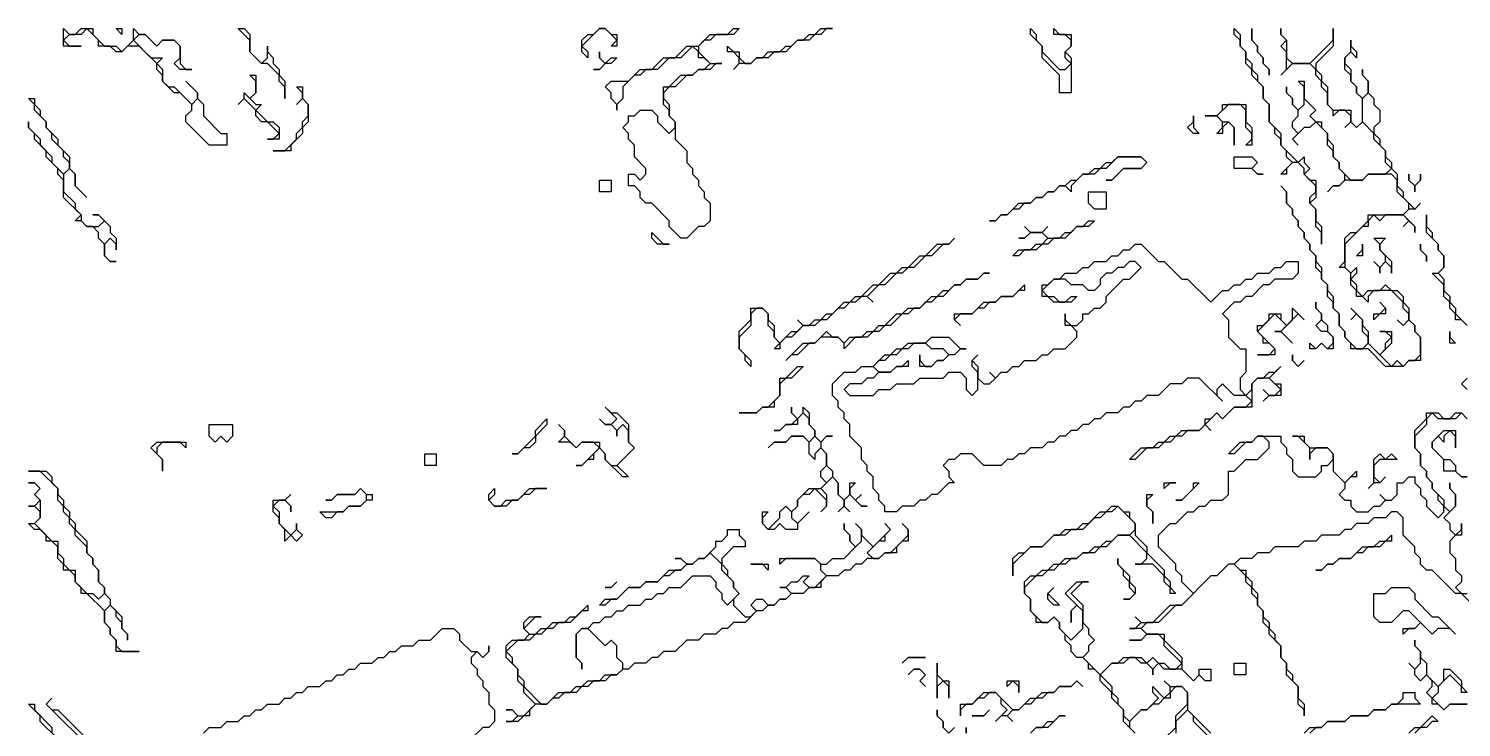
# Model space of a CAD drawing. Header units: metres. Extents: x 0 to 96.9, y 0 to 54.3.
# Drawn here: x 0 to 24.6, y 42.3 to 54.3 of the extents above; entities that cross this region are included whole.
import ezdxf

# ---------------------------------------------------------------- set-up
doc = ezdxf.new("R2010")
doc.units = ezdxf.units.M

msp = doc.modelspace()

# ---------------------------------------------------------------- linework, layer by layer
for points in [[(3.1, 52.3), (2.7, 52.7), (2.7, 52.8), (2.8, 52.9), (2.8, 53), (2.6, 53.2), (2.5, 53.2), (2.3, 53.4), (2.3, 53.5), (2.2, 53.6), (2.2, 53.7), (1.9, 54), (1.7, 54), (1.6, 53.9), (1.5, 53.9), (1.4, 54), (1.2, 54), (1.2, 54.1), (1, 54.3), (0.9, 54.2), (0.7, 54.2), (0.6, 54.1), (0.7, 54), (0.9, 54), (0.6, 54), (0.6, 54.3), (0.7, 54.2), (0.8, 54.2), (0.9, 54.3), (1.1, 54.3), (1.1, 54.2), (1.3, 54), (1.5, 54), (1.6, 53.9), (1.8, 54.1), (1.8, 54.3), (1.9, 54.2), (2, 54.2), (2.2, 54), (2.3, 54.1), (2.5, 54.1), (2.6, 54), (2.6, 53.7), (2.7, 53.6), (2.8, 53.6), (2.6, 53.6), (2.5, 53.7), (2.6, 53.8), (2.6, 54), (2.5, 54.1), (2.3, 54.1), (2.2, 54), (2, 54.2), (1.9, 54.2), (1.8, 54.1), (2.1, 53.8), (2.3, 53.8), (2.2, 53.7), (2.3, 53.6), (2.3, 53.4), (2.4, 53.3), (2.5, 53.3), (2.8, 53), (2.9, 53.1), (2.9, 53.2), (2.7, 53.4), (2.9, 53.2), (2.9, 53.1), (3, 53), (3, 52.8), (3.3, 52.5), (3.4, 52.5), (3.4, 52.3)], [(1.6, 54.2), (1.5, 54.3), (1.6, 54.3)], [(4.4, 53.1), (4.4, 53.3), (4.3, 53.4), (4.3, 53.5), (4.1, 53.7), (4, 53.7), (3.8, 53.9), (3.8, 54.1), (3.6, 54.3), (3.7, 54.3), (3.8, 54.2), (3.8, 53.9), (4, 53.7), (4.1, 53.8), (4.1, 54), (4.1, 53.9), (4.2, 53.8), (4.2, 53.7), (4.3, 53.6), (4.3, 53.5), (4.4, 53.4)], [(9.6, 53.8), (9.5, 53.9), (9.5, 54.1), (9.6, 54.2), (9.7, 54.2), (9.8, 54.3), (9.9, 54.3), (10, 54.2), (10.1, 54.2), (10.1, 54), (10, 54), (10.1, 54.1), (9.9, 54.3), (9.8, 54.3), (9.5, 54), (9.6, 53.9)], [(11.2, 50.7), (11, 50.9), (11, 51), (10.7, 51.3), (10.6, 51.3), (10.5, 51.4), (10.5, 51.5), (10.4, 51.6), (10.3, 51.6), (10.3, 51.8), (10.4, 51.8), (10.5, 51.7), (10.6, 51.8), (10.6, 51.9), (10.4, 52.1), (10.4, 52.3), (10.3, 52.4), (10.3, 52.5), (10.2, 52.6), (10.3, 52.7), (10.3, 52.8), (10.4, 52.8), (10.5, 52.9), (10.7, 52.9), (10.8, 52.8), (10.8, 52.7), (11, 52.5), (11.1, 52.6), (11.1, 52.7), (11, 52.8), (11, 52.9), (10.9, 53), (10.9, 53.3), (11, 53.3), (11.2, 53.5), (11.4, 53.5), (11.5, 53.6), (11.6, 53.6), (11.7, 53.7), (11.6, 53.8), (11.5, 53.8), (11.5, 53.9), (11.4, 54), (11.2, 53.8), (11, 53.8), (10.8, 53.6), (10.6, 53.6), (10.5, 53.5), (10.4, 53.5), (10.2, 53.3), (10.2, 53.1), (10.1, 53), (10.1, 52.9), (10.1, 53), (10, 53.1), (10, 53.2), (9.9, 53.3), (10, 53.4), (10.3, 53.4), (10.5, 53.6), (10.7, 53.6), (10.9, 53.8), (11.1, 53.8), (11.3, 54), (11.5, 54), (11.7, 54.2), (12, 54.2), (12.1, 54.3), (12.2, 54.3), (12.1, 54.2), (11.8, 54.2), (11.7, 54.1), (11.6, 54.1), (11.5, 54), (11.5, 53.9), (11.7, 53.7), (11.9, 53.7), (11.8, 53.7), (11.7, 53.6), (11.5, 53.6), (11.4, 53.5), (11.3, 53.5), (11.1, 53.3), (11, 53.3), (10.9, 53.2), (10.9, 53.1), (11, 53), (11, 52.8), (11.1, 52.7), (11.1, 52.4), (11.3, 52.2), (11.3, 52), (11.4, 51.9), (11.4, 51.8), (11.5, 51.7), (11.5, 51.6), (11.6, 51.5), (11.6, 51.4), (11.7, 51.3), (11.7, 51), (11.6, 50.9), (11.5, 50.9), (11.3, 50.7)], [(12.1, 53.6), (12.2, 53.7), (12.2, 53.8), (12.1, 53.9), (12, 53.9), (12, 54), (12.1, 53.9), (12.2, 53.9), (12.2, 53.8), (12.3, 53.7), (12.4, 53.7), (12.5, 53.8), (12.6, 53.8), (12.7, 53.9), (12.9, 53.9), (13, 54), (13.1, 54), (13.2, 54.1), (13.3, 54.1), (13.4, 54.2), (13.5, 54.2), (13.6, 54.3), (13.8, 54.3), (13.7, 54.3), (13.6, 54.2), (13.5, 54.2), (13.4, 54.1), (13.2, 54.1), (13, 53.9), (12.8, 53.9), (12.7, 53.8), (12.5, 53.8), (12.4, 53.7), (12.2, 53.7)], [(17.7, 53.2), (17.7, 53.5), (17.4, 53.8), (17.4, 54), (17.2, 54.2), (17.2, 54.3), (17.3, 54.2), (17.3, 54.1), (17.4, 54), (17.4, 53.9), (17.7, 53.6), (17.8, 53.6), (17.9, 53.7), (17.8, 53.8), (17.8, 53.9), (17.9, 54), (17.9, 54.1), (17.8, 54.2), (17.6, 54.2), (17.6, 54.3), (17.7, 54.2), (17.9, 54.2), (17.9, 54), (17.8, 53.9), (17.9, 53.8), (17.9, 53.2)], [(22.2, 50.6), (22.2, 50.8), (22.1, 50.9), (22.1, 51.2), (22, 51.3), (22, 51.4), (22.1, 51.5), (22.1, 51.6), (21.9, 51.8), (21.9, 51.9), (21.8, 52), (21.7, 52), (21.6, 51.9), (21.6, 51.8), (21.5, 51.8), (21.7, 52), (21.6, 52.1), (21.6, 52.2), (21.5, 52.3), (21.5, 52.4), (21.4, 52.5), (21.4, 52.6), (21.3, 52.7), (21.3, 53), (21.2, 53.1), (21.2, 53.3), (21, 53.5), (21, 53.6), (20.9, 53.7), (20.9, 53.9), (20.8, 54), (20.8, 54.1), (20.7, 54.2), (20.7, 54.3), (20.8, 54.2), (20.8, 54), (20.9, 53.9), (20.9, 53.8), (21, 53.7), (21, 53.6), (21.1, 53.5), (21.1, 53.4), (21.2, 53.3), (21.2, 53.1), (21.3, 53), (21.3, 52.7), (21.5, 52.5), (21.5, 52.3), (21.8, 52), (21.9, 52.1), (21.9, 52), (22, 51.9), (21.9, 51.8), (22, 51.7), (22.1, 51.7), (22.1, 51.4), (22, 51.3), (22.1, 51.2), (22.1, 51), (22.2, 50.9)], [(21.3, 53.5), (21.3, 53.6), (21.2, 53.7), (21.2, 53.8), (21.1, 53.9), (21.1, 54), (21, 54.1), (21, 54.3), (21, 54.1), (21.1, 54), (21.1, 53.9), (21.2, 53.8), (21.2, 53.7), (21.3, 53.6)], [(23.3, 48.5), (23, 48.8), (22.7, 48.8), (22.7, 48.9), (22.6, 49), (22.6, 49.1), (22.5, 49.2), (22.5, 49.4), (22.4, 49.5), (22.4, 49.6), (22.3, 49.7), (22.3, 49.9), (22.2, 50), (22.2, 50.1), (22.1, 50.2), (22.1, 50.4), (22, 50.5), (22, 50.6), (21.9, 50.7), (21.9, 50.8), (21.8, 50.9), (21.8, 51), (21.7, 51.1), (21.7, 51.2), (21.6, 51.3), (21.6, 51.5), (21.5, 51.6), (21.6, 51.5), (21.6, 51.3), (21.7, 51.2), (21.7, 51.1), (21.8, 51), (21.8, 50.9), (21.9, 50.8), (21.9, 50.7), (22, 50.6), (22, 50.5), (22.1, 50.4), (22.1, 50.3), (22.2, 50.2), (22.2, 50), (22.3, 49.9), (22.3, 49.8), (22.4, 49.7), (22.4, 49.5), (22.5, 49.4), (22.5, 49.2), (22.6, 49.1), (22.6, 49), (22.8, 48.8), (22.9, 48.8), (23, 48.9), (23, 49), (22.9, 49.1), (22.9, 49.3), (22.8, 49.4), (22.7, 49.3), (22.8, 49.4), (22.7, 49.5), (22.9, 49.3), (22.9, 49.2), (23, 49.1), (23, 48.9), (23.2, 48.7), (23.3, 48.8), (23.3, 48.9), (23.4, 49), (23.3, 49.1), (23.2, 49.1), (23.4, 49.1), (23.4, 48.9), (23.2, 48.7), (23.4, 48.5), (23.5, 48.6), (23.6, 48.5), (23.7, 48.6), (23.8, 48.6), (23.9, 48.7), (23.9, 49), (23.8, 49.1), (23.8, 49.2), (23.7, 49.3), (23.6, 49.2), (23.5, 49.3), (23.6, 49.2), (23.7, 49.3), (23.7, 49.4), (23.6, 49.5), (23.6, 49.6), (23.4, 49.8), (23.1, 49.8), (23, 49.7), (23, 49.6), (22.9, 49.7), (22.8, 49.7), (22.8, 49.8), (22.7, 49.9), (22.7, 50.1), (22.6, 50.2), (22.5, 50.2), (22.6, 50.3), (22.6, 50.7), (22.7, 50.8), (22.8, 50.8), (23, 51), (23, 51.1), (23.6, 51.1), (23.7, 51.2), (23.7, 51.3), (23.5, 51.5), (23.5, 51.7), (23.4, 51.8), (23, 51.8), (22.9, 51.7), (22.6, 51.7), (22.5, 51.6), (22.4, 51.6), (22.3, 51.5), (22.4, 51.6), (22.5, 51.6), (22.6, 51.7), (22.6, 51.8), (22.5, 51.9), (22.5, 52), (22.4, 52.1), (22.4, 52.2), (22.3, 52.3), (22.3, 52.5), (22.1, 52.7), (22, 52.6), (21.9, 52.6), (21.7, 52.4), (21.8, 52.3), (21.7, 52.4), (21.8, 52.5), (21.7, 52.6), (21.7, 52.7), (21.8, 52.8), (21.8, 52.9), (21.7, 53), (21.7, 53.1), (21.6, 53.2), (21.6, 53.3), (21.6, 53.2), (21.7, 53.1), (21.7, 53), (21.8, 52.9), (21.9, 53), (21.9, 53.3), (21.8, 53.4), (21.9, 53.4), (21.9, 53.1), (22.1, 52.9), (22, 52.8), (22.1, 52.7), (22.2, 52.7), (22.2, 52.6), (22.3, 52.5), (22.3, 52.4), (22.4, 52.3), (22.4, 52.1), (22.5, 52), (22.5, 51.9), (22.7, 51.7), (22.9, 51.7), (23, 51.8), (23.3, 51.8), (23.4, 51.9), (23.3, 52), (23.3, 52.2), (23.1, 52.4), (23.1, 52.5), (22.9, 52.7), (22.8, 52.6), (22.7, 52.7), (22.6, 52.6), (22.7, 52.7), (22.7, 52.8), (22.6, 52.9), (22.5, 52.9), (22.4, 52.8), (22.4, 52.9), (22.3, 53), (22.3, 53.2), (22.2, 53.3), (22.2, 53.4), (22.1, 53.5), (22.1, 53.6), (22, 53.7), (21.7, 53.7), (21.5, 53.5), (21.6, 53.6), (21.6, 53.9), (21.5, 54), (21.6, 54.1), (21.5, 54.2), (21.5, 54.3), (21.5, 54.2), (21.6, 54.1), (21.6, 53.8), (21.7, 53.7), (22, 53.7), (22.4, 54.1), (22.4, 54.3), (22.4, 54), (22.1, 53.7), (22.1, 53.6), (22.2, 53.5), (22.2, 53.4), (22.3, 53.3), (22.3, 53), (22.4, 52.9), (22.7, 52.9), (22.7, 52.7), (22.8, 52.6), (22.9, 52.7), (22.9, 53.1), (22.8, 53.2), (22.8, 53.3), (22.7, 53.4), (22.7, 53.5), (22.6, 53.6), (22.6, 53.8), (22.7, 53.9), (22.7, 54.1), (22.7, 54), (22.8, 53.9), (22.8, 53.8), (22.7, 53.9), (22.6, 53.8), (22.6, 53.7), (22.7, 53.6), (22.7, 53.4), (22.8, 53.3), (22.8, 53.2), (22.9, 53.1), (23, 53.2), (23, 53.4), (22.9, 53.5), (22.9, 53.6), (22.9, 53.5), (23, 53.4), (23, 53.2), (23.1, 53.1), (23.1, 53), (23.2, 52.9), (23.2, 52.7), (23.1, 52.6), (23.1, 52.5), (23.2, 52.4), (23.2, 52.3), (23.3, 52.2), (23.3, 52.1), (23.4, 52), (23.4, 51.9), (23.5, 51.8), (23.5, 51.6), (23.6, 51.5), (23.6, 51.4), (23.8, 51.2), (23.9, 51.3), (23.8, 51.2), (23.7, 51.2), (23.6, 51.1), (23.8, 50.9), (23.8, 50.8), (23.8, 50.9), (23.7, 51), (23.6, 50.9), (23.7, 51), (23.6, 51.1), (23.3, 51.1), (23.2, 51), (23.1, 51.1), (23, 51), (23, 50.9), (22.9, 50.9), (22.6, 50.6), (22.6, 50.2), (22.7, 50.1), (22.8, 50.2), (22.8, 50.1), (22.7, 50), (22.8, 49.9), (22.8, 49.8), (22.9, 49.7), (23, 49.8), (23.2, 49.8), (23.3, 49.9), (23.4, 49.8), (23.5, 49.8), (23.6, 49.7), (23.6, 49.6), (23.7, 49.5), (23.7, 49.3), (23.8, 49.2), (23.8, 49.1), (23.9, 49), (23.9, 48.6), (23.7, 48.6), (23.6, 48.5)], [(9.7, 53.6), (9.8, 53.6), (9.9, 53.7), (9.8, 53.8), (9.8, 53.9), (9.8, 53.8), (9.9, 53.7), (10, 53.8), (10.1, 53.8), (10, 53.7), (9.9, 53.7), (9.8, 53.6)], [(4.1, 52.4), (4.2, 52.4), (4.3, 52.5), (4.1, 52.7), (4, 52.7), (3.9, 52.8), (3.9, 52.9), (3.7, 53.1), (3.6, 53), (3.7, 53.1), (3.7, 53.2), (3.8, 53.1), (3.9, 53.2), (3.9, 53.4), (3.8, 53.5), (3.9, 53.5), (3.9, 53.2), (3.8, 53.1), (3.9, 53), (4, 53), (3.9, 52.9), (4.1, 52.7), (4.2, 52.7), (4.3, 52.6), (4.3, 52.4)], [(4.2, 52.2), (4.4, 52.2), (4.6, 52.4), (4.6, 52.5), (4.7, 52.6), (4.7, 52.7), (4.8, 52.8), (4.8, 53), (4.7, 53.1), (4.6, 53), (4.7, 53.1), (4.7, 53.2), (4.6, 53.3), (4.7, 53.3), (4.7, 53.1), (4.8, 53), (4.8, 52.7), (4.7, 52.6), (4.7, 52.5), (4.5, 52.3), (4.5, 52.2)], [(1.4, 50.3), (1.3, 50.4), (1.3, 50.6), (1.2, 50.7), (1.2, 50.8), (1.1, 50.9), (1, 50.9), (0.9, 51), (0.8, 51), (0.9, 51.1), (0.6, 51.4), (0.6, 51.7), (0.5, 51.8), (0.5, 51.9), (0.3, 52.1), (0.3, 52.2), (0.1, 52.4), (0.1, 52.5), (0, 52.6), (0, 52.7), (0, 52.6), (0.2, 52.4), (0.2, 52.3), (0.4, 52.1), (0.4, 52), (0.6, 51.8), (0.7, 51.9), (0.7, 52), (0.6, 52.1), (0.6, 52.2), (0.4, 52.4), (0.4, 52.5), (0.3, 52.6), (0.3, 52.7), (0.1, 52.9), (0.1, 53), (0, 53.1), (0.1, 53.1), (0.1, 53), (0.2, 52.9), (0.2, 52.8), (0.3, 52.7), (0.3, 52.6), (0.5, 52.4), (0.5, 52.3), (0.7, 52.1), (0.7, 51.9), (0.8, 51.8), (0.8, 51.6), (1, 51.4), (0.8, 51.6), (0.8, 51.8), (0.7, 51.9), (0.6, 51.8), (0.6, 51.5), (0.8, 51.3), (0.8, 51.2), (0.9, 51.1), (0.9, 51), (1, 50.9), (1.2, 50.9), (1.3, 51), (1.2, 51.1), (1.1, 51.1), (1.2, 51.1), (1.4, 50.9), (1.4, 50.8), (1.5, 50.7), (1.5, 50.5), (1.5, 50.6), (1.4, 50.7), (1.3, 50.6), (1.3, 50.4), (1.4, 50.3), (1.5, 50.3)], [(20.7, 52.3), (20.7, 52.6), (20.6, 52.7), (20.5, 52.6), (20.5, 52.5), (20.4, 52.5), (20.5, 52.6), (20.5, 52.7), (20.4, 52.8), (20.2, 52.8), (20.4, 52.8), (20.5, 52.9), (20.5, 53), (20.9, 53), (20.9, 52.7), (21, 52.6), (21, 52.3), (20.9, 52.3), (21, 52.4), (21, 52.5), (20.9, 52.6), (20.9, 52.9), (20.8, 53), (20.6, 53), (20.4, 52.8), (20.5, 52.7), (20.6, 52.7), (20.7, 52.6)], [(20, 52.5), (19.9, 52.6), (20, 52.7), (20, 52.8), (20, 52.6), (20.1, 52.5)], [(16.5, 51), (16.6, 51), (16.7, 51.1), (16.8, 51.1), (17, 51.3), (17.2, 51.3), (17.3, 51.4), (17.4, 51.4), (17.5, 51.5), (17.6, 51.5), (17.7, 51.6), (17.8, 51.6), (17.9, 51.7), (18, 51.7), (18.1, 51.8), (18.2, 51.8), (18.3, 51.9), (18.4, 51.9), (18.5, 52), (18.6, 52), (18.7, 52.1), (19.1, 52.1), (19.2, 52), (19.1, 51.9), (18.8, 51.9), (18.6, 51.7), (18.5, 51.7), (18.6, 51.7), (18.8, 51.9), (19.1, 51.9), (19.2, 52), (19.1, 52.1), (18.7, 52.1), (18.5, 51.9), (18.4, 51.9), (18.3, 51.8), (18.1, 51.8), (17.9, 51.6), (17.9, 51.5), (17.8, 51.6), (17.7, 51.6), (17.6, 51.5), (17.5, 51.5), (17.4, 51.4), (17.3, 51.4), (17.2, 51.3), (17.1, 51.3), (17, 51.2), (16.9, 51.2), (16.8, 51.1), (16.7, 51.1), (16.6, 51)], [(21.1, 51.8), (21, 51.9), (20.7, 51.9), (20.7, 52.1), (21, 52.1), (21.1, 52), (21, 51.9), (21.1, 51.8), (21.2, 51.8)], [(9.8, 51.5), (9.8, 51.7), (10, 51.7), (10, 51.5)], [(23.8, 51.5), (23.8, 51.6), (23.7, 51.7), (23.7, 51.8), (23.7, 51.7), (23.8, 51.6), (23.9, 51.7), (23.9, 51.8), (23.9, 51.7), (23.8, 51.6)], [(18.3, 51.2), (18.2, 51.3), (18.2, 51.5), (18.5, 51.5), (18.5, 51.2)], [(16.9, 50.4), (17, 50.5), (17.2, 50.5), (17.3, 50.6), (17.4, 50.6), (17.5, 50.7), (17.4, 50.8), (17.2, 50.8), (17.1, 50.7), (17, 50.7), (17.1, 50.7), (17.2, 50.8), (17.1, 50.9), (17.2, 50.8), (17.4, 50.8), (17.5, 50.9), (17.4, 50.8), (17.5, 50.7), (17.7, 50.7), (17.8, 50.8), (17.9, 50.8), (18, 50.9), (18.1, 50.9), (18.2, 51), (18.3, 51), (18.2, 50.9), (18, 50.9), (17.8, 50.7), (17.6, 50.7), (17.5, 50.6), (17.4, 50.6), (17.3, 50.5), (17.1, 50.5), (17, 50.4)], [(10.8, 50.6), (10.7, 50.7), (10.7, 50.8), (10.9, 50.6), (11, 50.6)], [(12.4, 48.5), (12.3, 48.6), (12.3, 48.7), (12.2, 48.8), (12.2, 49.1), (12.4, 49.3), (12.4, 49.5), (12.6, 49.5), (12.7, 49.4), (12.7, 49.3), (12.8, 49.2), (12.8, 49), (12.9, 48.9), (13.1, 49.1), (13.2, 49.1), (13.3, 49.2), (13.2, 49.3), (13.3, 49.2), (13.4, 49.2), (13.5, 49.3), (13.6, 49.3), (13.7, 49.4), (13.8, 49.4), (14, 49.6), (14.1, 49.6), (14.2, 49.7), (14.3, 49.7), (14.5, 49.9), (14.6, 49.9), (14.8, 50.1), (14.9, 50.1), (15, 50.2), (15.1, 50.2), (15.3, 50.4), (15.4, 50.4), (15.6, 50.6), (15.8, 50.6), (15.9, 50.7), (15.8, 50.6), (15.7, 50.6), (15.5, 50.4), (15.4, 50.4), (15.2, 50.2), (15.1, 50.2), (15, 50.1), (14.9, 50.1), (14.7, 49.9), (14.6, 49.9), (14.4, 49.7), (14.5, 49.6), (14.4, 49.7), (14.3, 49.7), (14.2, 49.6), (14.1, 49.6), (14, 49.5), (13.9, 49.5), (13.7, 49.3), (13.6, 49.3), (13.5, 49.2), (13.3, 49.2), (13.1, 49), (13, 49), (12.9, 48.9), (12.9, 48.8), (12.8, 48.8), (12.9, 48.9), (12.8, 49), (12.8, 49.1), (12.7, 49.2), (12.7, 49.4), (12.6, 49.5), (12.5, 49.5), (12.4, 49.4), (12.4, 49.2), (12.2, 49), (12.2, 48.8), (12.4, 48.6)], [(23.2, 50.1), (23.2, 50.2), (23.1, 50.3), (23.2, 50.2), (23.3, 50.3), (23.3, 50.4), (23.2, 50.5), (23.2, 50.6), (23.1, 50.7), (23.3, 50.7), (23.2, 50.6), (23.2, 50.5), (23.4, 50.3), (23.4, 50.1), (23.4, 50.2), (23.3, 50.3), (23.2, 50.2)], [(14.7, 46), (14.7, 46.1), (14.6, 46.2), (14.6, 46.3), (14.5, 46.4), (14.5, 46.6), (14.4, 46.7), (14.4, 46.8), (14.3, 46.9), (14.3, 47.1), (14.1, 47.3), (14.1, 47.5), (14, 47.6), (14, 47.7), (13.9, 47.8), (13.9, 47.9), (13.8, 48), (13.8, 48.2), (14, 48.4), (14.2, 48.4), (14.3, 48.5), (14.5, 48.5), (14.7, 48.7), (14.8, 48.7), (14.9, 48.8), (15, 48.8), (15.1, 48.9), (15.4, 48.9), (15.5, 49), (15.8, 49), (16, 48.8), (16.1, 48.8), (16, 48.8), (15.9, 48.7), (15.8, 48.7), (15.7, 48.6), (15.6, 48.6), (15.5, 48.5), (15.3, 48.5), (15.3, 48.7), (15.3, 48.6), (15.4, 48.5), (15.5, 48.5), (15.6, 48.6), (15.7, 48.6), (15.8, 48.7), (15.7, 48.8), (15.5, 48.8), (15.4, 48.9), (15.2, 48.9), (15.1, 48.8), (15, 48.8), (14.9, 48.7), (14.8, 48.7), (14.7, 48.6), (14.6, 48.6), (14.5, 48.5), (14.6, 48.4), (14.8, 48.4), (14.9, 48.5), (15, 48.5), (15.1, 48.6), (15.1, 48.5), (14.9, 48.5), (14.8, 48.4), (14.6, 48.4), (14.5, 48.3), (14.4, 48.3), (14.3, 48.2), (14.1, 48.2), (14, 48.1), (14.1, 48), (14.5, 48), (14.6, 48.1), (14.8, 48.1), (14.9, 48.2), (15.2, 48.2), (15.3, 48.3), (15.7, 48.3), (15.8, 48.4), (16, 48.4), (16.1, 48.3), (16.1, 48.1), (16.2, 48), (16.3, 48.1), (16.3, 48.4), (16.2, 48.5), (16.2, 48.6), (16.3, 48.7), (16.2, 48.6), (16.3, 48.5), (16.3, 48.3), (16.4, 48.2), (16.5, 48.2), (16.6, 48.3), (16.5, 48.4), (16.6, 48.3), (16.7, 48.4), (16.8, 48.4), (16.9, 48.5), (17, 48.5), (17.1, 48.6), (17.3, 48.6), (17.4, 48.7), (17.5, 48.7), (17.6, 48.8), (17.8, 48.8), (18, 49), (18, 49.1), (17.9, 49.2), (17.8, 49.2), (17.8, 49.4), (17.8, 49.3), (17.9, 49.2), (18, 49.2), (18.1, 49.3), (18.1, 49.4), (18.2, 49.4), (18.3, 49.5), (18.4, 49.5), (18.5, 49.6), (18.5, 49.7), (18.8, 50), (18.9, 50), (19.1, 50.2), (19, 50.3), (18.9, 50.3), (18.8, 50.2), (18.7, 50.2), (18.6, 50.1), (18.5, 50.1), (18.4, 50), (18.4, 49.9), (18.3, 49.8), (18.2, 49.8), (18.1, 49.9), (17.9, 49.9), (17.8, 50), (17.6, 50), (17.4, 49.8), (17.5, 49.7), (17.6, 49.7), (17.7, 49.6), (17.8, 49.6), (17.9, 49.7), (18, 49.7), (17.9, 49.6), (17.6, 49.6), (17.5, 49.7), (17.4, 49.7), (17.4, 49.9), (17.5, 49.9), (17.6, 50), (17.7, 50), (17.8, 50.1), (18, 50.1), (18.1, 50.2), (18.2, 50.2), (18.3, 50.3), (18.5, 50.3), (18.6, 50.4), (18.7, 50.4), (18.8, 50.5), (18.9, 50.5), (19, 50.6), (19.1, 50.6), (19.4, 50.3), (19.5, 50.3), (19.8, 50), (19.9, 50), (20.3, 49.6), (20.5, 49.8), (20.6, 49.8), (20.7, 49.9), (20.8, 49.9), (20.9, 50), (21, 50), (21.1, 50.1), (21.3, 50.1), (21.4, 50.2), (21.5, 50.2), (21.6, 50.3), (21.8, 50.3), (21.8, 50.1), (21.7, 50), (21.4, 50), (21.3, 49.9), (21.2, 49.9), (21, 49.7), (20.9, 49.7), (20.8, 49.6), (20.7, 49.6), (20.5, 49.4), (20.6, 49.3), (20.6, 49), (20.8, 48.8), (20.9, 48.8), (20.9, 48.4), (20.8, 48.3), (20.8, 48.1), (20.9, 48), (21, 48.1), (21, 48.2), (21.1, 48.3), (21.2, 48.3), (21.3, 48.4), (21.4, 48.4), (21.5, 48.5), (21.3, 48.3), (21.4, 48.2), (21.5, 48.2), (21.5, 48), (21.3, 48), (21.2, 47.9), (21.3, 48), (21.2, 48.1), (21.3, 48), (21.4, 48), (21.5, 48.1), (21.3, 48.3), (21.1, 48.3), (21, 48.2), (21, 47.8), (20.7, 47.8), (20.5, 47.6), (20.4, 47.7), (20.2, 47.5), (20.3, 47.4), (20.2, 47.5), (20.1, 47.4), (19.9, 47.4), (19.8, 47.3), (19.7, 47.3), (19.6, 47.2), (19.5, 47.2), (19.4, 47.1), (19.2, 47.1), (19, 46.9), (18.9, 46.9), (19.1, 47.1), (19.3, 47.1), (19.4, 47.2), (19.5, 47.2), (19.6, 47.3), (19.7, 47.3), (19.8, 47.4), (20.1, 47.4), (20.2, 47.5), (20.2, 47.6), (20.3, 47.6), (20.4, 47.7), (20.5, 47.6), (20.7, 47.8), (20.9, 47.8), (21, 47.9), (20.9, 48), (20.7, 48), (20.5, 48.2), (20.4, 48.1), (20.4, 48), (20.5, 47.9), (20.1, 48.3), (19.9, 48.3), (19.8, 48.2), (19.6, 48.2), (19.4, 48), (19.2, 48), (19.1, 47.9), (19, 47.9), (18.9, 47.8), (18.8, 47.8), (18.7, 47.7), (18.5, 47.7), (18.4, 47.6), (18.3, 47.6), (18.2, 47.5), (18.1, 47.5), (18, 47.4), (17.9, 47.4), (17.8, 47.3), (17.7, 47.3), (17.6, 47.2), (17.5, 47.2), (17.4, 47.1), (17.2, 47.1), (17.1, 47), (17, 47), (16.9, 46.9), (16.8, 46.9), (16.7, 46.8), (16.4, 46.8), (16.2, 47), (16, 47), (15.9, 46.9), (15.8, 46.9), (15.7, 46.8), (15.8, 46.7), (15.8, 46.6), (15.9, 46.5), (15.8, 46.5), (15.6, 46.3), (15.5, 46.3), (15.4, 46.2), (15.3, 46.2), (15.2, 46.1), (15, 46.1), (14.9, 46)], [(22.8, 50.4), (22.9, 50.5), (22.9, 50.6), (22.9, 50.4)], [(24, 50.3), (24, 50.4), (23.9, 50.5), (23.9, 50.6), (23.9, 50.5), (24, 50.4)], [(13, 48.6), (13.3, 48.9), (13.5, 48.9), (13.7, 49.1), (13.8, 49), (13.9, 49), (14, 48.9), (14.1, 49), (14.3, 49), (14.4, 49.1), (14.5, 49.1), (14.6, 49.2), (14.7, 49.2), (14.9, 49.4), (15, 49.4), (15.1, 49.5), (15.3, 49.5), (15.5, 49.7), (15.6, 49.7), (15.7, 49.8), (15.8, 49.8), (15.9, 49.9), (16, 49.9), (16.1, 50), (16.3, 50), (16.4, 50.1), (16.5, 50.1), (16.4, 50.1), (16.3, 50), (16.1, 50), (16, 49.9), (15.9, 49.9), (15.7, 49.7), (15.6, 49.7), (15.5, 49.6), (15.4, 49.6), (15.3, 49.5), (15.2, 49.5), (15.1, 49.4), (15, 49.4), (14.8, 49.2), (14.7, 49.2), (14.6, 49.1), (14.5, 49.1), (14.4, 49), (14.2, 49), (14, 48.8), (14, 48.9), (13.9, 49), (13.6, 49), (13.5, 48.9), (13.4, 48.9), (13.2, 48.7), (13.1, 48.7)], [(16, 49.2), (15.9, 49.3), (15.9, 49.4), (16.2, 49.4), (16.4, 49.6), (16.6, 49.6), (16.7, 49.7), (16.9, 49.7), (17.1, 49.9), (17.1, 49.8), (17, 49.8), (16.9, 49.7), (16.7, 49.7), (16.6, 49.6), (16.5, 49.6), (16.4, 49.5), (16.3, 49.5), (16.2, 49.4), (16, 49.4), (15.9, 49.3)], [(21.1, 48.7), (21.3, 48.7), (21.4, 48.8), (21.3, 48.9), (21.2, 48.9), (21.2, 49), (21.1, 49.1), (21.1, 49.2), (21.2, 49.2), (21.3, 49.3), (21.3, 49.4), (21.5, 49.4), (21.5, 49.3), (21.6, 49.2), (21.7, 49.3), (21.7, 49.5), (21.9, 49.3), (21.8, 49.4), (21.5, 49.1), (21.7, 48.9), (21.5, 49.1), (21.4, 49.1), (21.5, 49.1), (21.6, 49.2), (21.4, 49.4), (21.1, 49.1), (21.4, 48.8), (21.4, 48.7)], [(22, 48.8), (22, 48.9), (22.1, 48.8), (22.2, 48.9), (22.3, 48.8), (22.4, 48.9), (22.4, 49), (22.3, 49.1), (22.2, 49.1), (22.1, 49.2), (22.2, 49.3), (22.2, 49.4), (22.1, 49.5), (22.1, 49.6), (22.1, 49.5), (22.2, 49.4), (22.2, 49.3), (22.3, 49.2), (22.3, 49.1), (22.4, 49), (22.4, 48.8), (22.3, 48.8), (22.2, 48.9), (22.1, 48.8)], [(23.1, 49.3), (23.1, 49.4), (23.2, 49.4), (23.3, 49.5), (23.2, 49.6), (23.3, 49.5), (23.3, 49.4), (23.2, 49.4)], [(24.4, 48.9), (24.4, 49.1), (24.4, 49), (24.5, 48.9)], [(12.2, 47.7), (12.5, 47.7), (12.6, 47.8), (12.7, 47.8), (12.9, 48), (12.9, 48.3), (13, 48.3), (13.2, 48.5), (13.3, 48.5), (13.1, 48.3), (13, 48.3), (12.9, 48.2), (12.9, 48), (12.8, 47.9), (12.8, 47.8), (12.6, 47.8), (12.5, 47.7)], [(21.8, 48.5), (21.7, 48.6), (21.7, 48.7), (21.7, 48.6), (21.8, 48.5), (21.9, 48.6)], [(10.2, 46.6), (9.9, 46.9), (9.9, 47), (9.8, 47.1), (9.7, 47), (9.7, 46.9), (9.6, 46.9), (9.5, 46.8), (9.4, 46.8), (9.5, 46.8), (9.8, 47.1), (9.7, 47.2), (9.5, 47.2), (9.4, 47.1), (9.3, 47.2), (9.1, 47.2), (9.2, 47.3), (9.2, 47.4), (9.1, 47.5), (9.2, 47.4), (9.2, 47.3), (9.4, 47.1), (9.5, 47.2), (9.8, 47.2), (9.8, 47.1), (9.9, 47), (9.9, 46.9), (10, 46.8), (10.1, 46.8), (10.4, 47.1), (10.3, 47.2), (10.3, 47.4), (10.2, 47.5), (10.1, 47.4), (10.1, 47.3), (10.1, 47.4), (10, 47.5), (9.9, 47.5), (9.8, 47.6), (9.9, 47.5), (10, 47.5), (10.1, 47.6), (9.9, 47.8), (10, 47.7), (10.1, 47.7), (10.3, 47.5), (10.3, 47.2), (10.4, 47.1), (10.1, 46.8), (10.3, 46.6)], [(12.7, 45.7), (12.6, 45.8), (12.6, 46), (12.7, 46), (12.6, 45.9), (12.6, 45.8), (12.7, 45.7), (12.9, 45.9), (12.9, 46), (13, 46.1), (13.1, 46), (13.2, 46.1), (13.2, 46.2), (13.4, 46.4), (13.6, 46.4), (13.7, 46.5), (13.6, 46.6), (13.6, 46.7), (13.7, 46.8), (13.7, 47), (13.6, 47.1), (13.5, 47), (13.5, 46.9), (13.4, 47), (13.4, 47.2), (13.3, 47.3), (13.1, 47.3), (13, 47.2), (12.8, 47.2), (12.7, 47.1), (12.8, 47.2), (13, 47.2), (13.1, 47.3), (13.3, 47.3), (13.4, 47.2), (13.5, 47.3), (13.5, 47.4), (13.4, 47.5), (13.4, 47.6), (13.3, 47.7), (13.2, 47.6), (13.2, 47.5), (13, 47.5), (12.9, 47.4), (12.8, 47.4), (12.9, 47.4), (13, 47.5), (13.1, 47.5), (13.2, 47.6), (13.1, 47.7), (13.1, 47.8), (13.1, 47.7), (13.2, 47.6), (13.3, 47.7), (13.3, 47.8), (13.4, 47.7), (13.4, 47.5), (13.5, 47.4), (13.5, 47.3), (13.6, 47.2), (13.7, 47.3), (13.8, 47.3), (13.7, 47.3), (13.6, 47.2), (13.6, 47.1), (13.7, 47), (13.7, 46.8), (13.8, 46.7), (13.8, 46.6), (13.9, 46.5), (13.9, 46.3), (14, 46.2), (14.1, 46.3), (14.1, 46.5), (14.2, 46.5), (14.1, 46.4), (14.1, 46.3), (14.2, 46.2), (14.3, 46.3), (14.2, 46.2), (14.3, 46.1), (14.4, 46.1), (14.3, 46.1), (14.1, 46.3), (14, 46.2), (14, 46.1), (14.1, 46), (14, 46.1), (13.9, 46), (14, 46.1), (14, 46.2), (13.9, 46.3), (13.9, 46.5), (13.8, 46.6), (13.6, 46.4), (13.7, 46.3), (13.7, 46.1), (13.6, 46), (13.7, 46.1), (13.7, 46.2), (13.5, 46.4), (13.4, 46.3), (13.3, 46.3), (13.2, 46.2), (13.2, 46.1), (13.1, 46), (13.1, 45.9), (13.2, 45.8), (13.4, 46), (13.2, 45.8), (13.2, 45.7), (13, 45.7), (12.9, 45.8), (12.8, 45.7)], [(3.2, 47.2), (3.1, 47.3), (3.1, 47.5), (3.5, 47.5), (3.5, 47.3), (3.4, 47.2), (3.3, 47.3)], [(8.3, 47), (8.4, 47), (8.7, 47.3), (8.7, 47.4), (8.9, 47.6), (8.9, 47.5), (8.7, 47.3), (8.7, 47.2), (8.6, 47.1), (8.5, 47.1), (8.4, 47)], [(2.3, 46.7), (2.3, 46.9), (2.1, 47.1), (2.2, 47.2), (2.7, 47.2), (2.7, 47.1), (2.6, 47.2), (2.3, 47.2), (2.2, 47.1), (2.2, 47), (2.3, 46.9)], [(6.8, 46.8), (6.8, 47), (7, 47), (7, 46.8)], [(23, 46.4), (23.1, 46.5), (23.1, 46.9), (23.2, 47), (23.3, 46.9), (23.4, 47), (23.5, 46.9), (23.2, 46.9), (23.1, 46.8), (23.1, 46.6), (23.2, 46.5), (23.3, 46.6), (23.2, 46.5), (23.1, 46.5)], [(1.5, 43.6), (1.5, 43.8), (1.4, 43.9), (1.4, 44), (1.3, 44.1), (1.3, 44.3), (1, 44.6), (0.9, 44.6), (0.9, 44.7), (0.8, 44.8), (0.8, 44.9), (0.7, 45), (0.6, 45), (0.6, 45.1), (0.5, 45.2), (0.5, 45.4), (0.4, 45.5), (0.3, 45.5), (0.3, 45.6), (0.2, 45.7), (0.1, 45.7), (0, 45.8), (0.1, 45.8), (0.2, 45.9), (0.2, 46), (0.1, 46.1), (0, 46.1), (0.1, 46.1), (0.2, 46.2), (0.1, 46.3), (0.2, 46.4), (0.1, 46.5), (0, 46.5), (0.1, 46.5), (0.2, 46.4), (0.1, 46.3), (0.2, 46.2), (0.2, 45.9), (0.1, 45.8), (0.4, 45.5), (0.5, 45.5), (0.5, 45.3), (0.6, 45.2), (0.6, 45.1), (0.7, 45), (0.8, 45), (0.8, 44.8), (1, 44.6), (1.1, 44.6), (1.2, 44.5), (1.3, 44.6), (1.3, 44.7), (1.2, 44.8), (1.2, 45), (1.1, 45.1), (1.1, 45.2), (1, 45.3), (1, 45.4), (0.8, 45.6), (0.8, 45.7), (0.7, 45.8), (0.7, 45.9), (0.6, 46), (0.6, 46.1), (0.5, 46.2), (0.5, 46.4), (0.2, 46.7), (0, 46.7), (0.3, 46.7), (0.4, 46.6), (0.4, 46.5), (0.5, 46.4), (0.5, 46.3), (0.6, 46.2), (0.6, 46.1), (0.7, 46), (0.7, 45.9), (0.8, 45.8), (0.8, 45.7), (1, 45.5), (1, 45.3), (1.1, 45.2), (1.1, 45.1), (1.2, 45), (1.2, 44.8), (1.3, 44.7), (1.3, 44.6), (1.4, 44.5), (1.4, 44.4), (1.6, 44.2), (1.6, 44), (1.7, 43.9), (1.7, 43.8), (1.7, 43.9), (1.6, 44), (1.6, 44.1), (1.5, 44.2), (1.5, 44.3), (1.4, 44.4), (1.3, 44.3), (1.3, 44.1), (1.4, 44), (1.4, 43.9), (1.5, 43.8), (1.5, 43.7), (1.6, 43.6), (1.9, 43.6)], [(19.5, 46.4), (19.5, 46.5), (19.7, 46.5), (19.6, 46.5)], [(19.7, 46.2), (19.8, 46.2), (20, 46.4), (20, 46.5), (20.1, 46.5), (19.8, 46.2)], [(4.4, 45.5), (4.4, 45.7), (4.3, 45.8), (4.3, 45.9), (4.2, 46), (4.2, 46.2), (4.4, 46.2), (4.5, 46.3), (4.4, 46.2), (4.5, 46.1), (4.5, 46), (4.5, 46.1), (4.4, 46.2), (4.3, 46.2), (4.2, 46.1), (4.3, 46), (4.3, 45.8), (4.5, 45.6), (4.6, 45.7), (4.6, 45.8), (4.6, 45.7), (4.7, 45.6), (4.6, 45.5), (4.5, 45.6)], [(5.1, 45.9), (5, 46), (5.4, 46), (5.5, 46.1), (5.7, 46.1), (5.8, 46.2), (5.8, 46.3), (5.7, 46.4), (5.6, 46.3), (5.3, 46.3), (5.2, 46.2), (5.1, 46.2), (5.2, 46.2), (5.3, 46.3), (5.6, 46.3), (5.7, 46.4), (5.8, 46.3), (5.9, 46.3), (5.9, 46.2), (5.8, 46.2), (5.7, 46.1), (5.5, 46.1), (5.4, 46), (5.3, 46), (5.2, 45.9)], [(8, 46.1), (7.9, 46.2), (7.9, 46.3), (8, 46.4), (8, 46.3), (7.9, 46.2), (8, 46.1), (8.1, 46.1), (8.2, 46.2), (8.4, 46.2), (8.6, 46.4), (8.9, 46.4), (8.7, 46.4), (8.6, 46.3), (8.5, 46.3), (8.4, 46.2), (8.3, 46.2), (8.2, 46.1)], [(19.3, 45.8), (19.3, 46), (19.2, 46.1), (19.2, 46.3), (19.3, 46.3), (19.2, 46.2), (19.2, 46.1), (19.3, 46)], [(8.2, 42.4), (8.3, 42.4), (8.4, 42.5), (8.3, 42.6), (8.2, 42.6), (8.3, 42.6), (8.4, 42.5), (8.5, 42.5), (8.7, 42.7), (8.5, 42.9), (8.5, 43), (8.4, 43.1), (8.4, 43.3), (8.2, 43.5), (8.2, 43.7), (8.3, 43.8), (8.5, 43.8), (8.6, 43.9), (8.5, 44), (8.5, 44.1), (8.6, 44.2), (8.8, 44.2), (8.7, 44.2), (8.5, 44), (8.6, 43.9), (8.7, 43.9), (8.8, 44), (8.9, 44), (9, 44.1), (9.2, 44.1), (9.3, 44.2), (9.4, 44.2), (9.6, 44.4), (9.6, 44.3), (9.5, 44.3), (9.3, 44.1), (9.1, 44.1), (9, 44), (8.9, 44), (8.8, 43.9), (8.7, 43.9), (8.6, 43.8), (8.4, 43.8), (8.2, 43.6), (8.3, 43.5), (8.3, 43.4), (8.4, 43.3), (8.4, 43.2), (8.5, 43.1), (8.5, 43), (8.8, 42.7), (8.9, 42.7), (9.1, 42.9), (9.3, 42.9), (9.4, 43), (9.5, 43), (9.6, 43.1), (9.8, 43.1), (9.9, 43.2), (10.1, 43.2), (10.2, 43.3), (10.2, 43.4), (10.1, 43.5), (10.1, 43.7), (10, 43.8), (9.9, 43.7), (9.6, 44), (9.5, 44), (9.4, 43.9), (9.4, 43.5), (9.5, 43.4), (9.5, 43.3), (9.5, 43.4), (9.4, 43.5), (9.4, 43.9), (9.5, 44), (9.6, 44), (9.7, 44.1), (9.8, 44.1), (9.9, 44.2), (10, 44.2), (10.1, 44.3), (10.2, 44.3), (10.3, 44.4), (10.5, 44.4), (10.6, 44.5), (10.7, 44.5), (10.8, 44.6), (10.9, 44.6), (11, 44.7), (11.2, 44.7), (11.4, 44.9), (11.7, 44.9), (11.8, 44.8), (11.8, 44.7), (11.9, 44.6), (11.9, 44.5), (12, 44.4), (12.2, 44.6), (12.1, 44.7), (12.1, 44.8), (11.9, 45), (11.9, 45.1), (11.7, 45.3), (11.6, 45.2), (11.5, 45.2), (11.4, 45.1), (11.3, 45.1), (11.2, 45), (11.1, 45), (11, 44.9), (10.9, 44.9), (10.8, 44.8), (10.6, 44.8), (10.5, 44.7), (10.3, 44.7), (10.1, 44.5), (10, 44.5), (9.9, 44.4), (9.8, 44.4), (9.9, 44.5), (10.1, 44.5), (10.3, 44.7), (10.5, 44.7), (10.6, 44.8), (10.8, 44.8), (11, 45), (11.2, 45), (11.3, 45.1), (11.2, 45.2), (11.1, 45.2), (11.2, 45.2), (11.3, 45.1), (11.4, 45.1), (11.5, 45.2), (11.6, 45.2), (11.8, 45.4), (11.8, 45.5), (11.9, 45.5), (12, 45.6), (12, 45.7), (12.2, 45.7), (12.2, 45.6), (12.3, 45.5), (12.3, 45.4), (12.1, 45.4), (11.9, 45.2), (11.9, 45.1), (12, 45), (12, 44.9), (12.1, 44.8), (12.1, 44.7), (12.2, 44.6), (12.1, 44.5), (12.1, 44.4), (12.3, 44.2), (12.4, 44.2), (12.5, 44.3), (12.4, 44.4), (12.5, 44.5), (12.6, 44.5), (12.7, 44.4), (12.8, 44.4), (12.9, 44.5), (13, 44.5), (13.1, 44.6), (13, 44.7), (12.9, 44.7), (13, 44.7), (13.1, 44.8), (13.2, 44.8), (13.3, 44.9), (13.4, 44.9), (13.3, 44.8), (13.4, 44.7), (13.5, 44.7), (13.7, 44.9), (13.6, 45), (13.6, 45.1), (13.5, 45.2), (13, 45.2), (12.9, 45.1), (12.9, 45.2), (13.5, 45.2), (13.6, 45.1), (13.7, 45.1), (13.8, 45.2), (14, 45.2), (14.2, 45.4), (14.1, 45.5), (14.1, 45.6), (14, 45.7), (14, 45.8), (14, 45.7), (14.1, 45.6), (14.1, 45.5), (14.2, 45.4), (14.3, 45.5), (14.3, 45.7), (14.2, 45.8), (14.3, 45.7), (14.3, 45.6), (14.5, 45.4), (14.8, 45.7), (14.7, 45.8), (14.8, 45.7), (14.7, 45.6), (14.7, 45.5), (14.6, 45.5), (14.4, 45.3), (14.5, 45.2), (14.6, 45.2), (14.7, 45.3), (14.8, 45.3), (15.1, 45.6), (15.1, 45.7), (15, 45.8), (15.1, 45.7), (15.1, 45.5), (15, 45.5), (14.9, 45.4), (14.9, 45.3), (14.7, 45.3), (14.6, 45.2), (14.4, 45.2), (14.3, 45.1), (14.2, 45.1), (14.1, 45), (14, 45), (13.9, 44.9), (13.7, 44.9), (13.6, 44.8), (13.6, 44.7), (13.4, 44.7), (13.3, 44.6), (13.1, 44.6), (13, 44.5), (12.9, 44.5), (12.8, 44.4), (12.7, 44.4), (12.6, 44.3), (12.5, 44.3), (12.3, 44.1), (12.1, 44.1), (12, 44), (11.9, 44), (11.8, 43.9), (11.6, 43.9), (11.5, 43.8), (11.3, 43.8), (11.1, 43.6), (10.9, 43.6), (10.8, 43.5), (10.7, 43.5), (10.6, 43.4), (10.4, 43.4), (10.3, 43.3), (10.2, 43.3), (10.1, 43.2), (10, 43.2), (9.9, 43.1), (9.7, 43.1), (9.6, 43), (9.5, 43), (9.4, 42.9), (9.2, 42.9), (9.1, 42.8), (9, 42.8), (8.9, 42.7), (8.7, 42.7), (8.6, 42.6), (8.6, 42.5), (8.5, 42.5), (8.4, 42.4)], [(22.1, 45), (22.2, 45), (22.3, 45.1), (22.4, 45.1), (22.5, 45.2), (22.7, 45.2), (22.9, 45.4), (23.1, 45.4), (23.2, 45.5), (23.3, 45.5), (23.4, 45.6), (23.4, 45.5), (23.3, 45.5), (23.2, 45.4), (23, 45.4), (22.9, 45.3), (22.8, 45.3), (22.7, 45.2), (22.5, 45.2), (22.4, 45.1), (22.3, 45.1), (22.2, 45)], [(12.7, 45), (12.6, 45.1), (12.4, 45.1), (12.7, 45.1)], [(18.8, 44.5), (18.9, 44.5), (19, 44.6), (18.9, 44.7), (18.9, 44.8), (18.8, 44.9), (18.8, 45), (18.7, 45.1), (18.7, 45.2), (18.7, 45.1), (18.9, 44.9), (18.9, 44.8), (19, 44.7), (19, 44.6), (18.9, 44.5)], [(9.9, 44.7), (10, 44.7), (10.1, 44.8), (10, 44.7)], [(17.6, 44.4), (17.5, 44.5), (17.5, 44.6), (17.6, 44.7), (17.5, 44.6), (17.7, 44.4)], [(23.6, 43.9), (23.6, 44), (23.8, 44), (23.9, 44.1), (23.7, 44.3), (23.6, 44.3), (23.4, 44.1), (23.2, 44.1), (23.1, 44.2), (23.1, 44.6), (23.3, 44.6), (23.4, 44.7), (23.7, 44.7), (23.8, 44.6), (23.8, 44.5), (24.1, 44.2), (24.2, 44.2), (24.5, 43.9), (24.4, 44), (24.2, 44), (24.1, 43.9), (23.9, 44.1), (23.8, 44), (23.7, 44)], [(15, 43.4), (15.1, 43.5), (15.4, 43.5), (15.1, 43.5)], [(15.4, 43), (15.3, 43.1), (15.4, 43.2), (15.3, 43.3), (15.2, 43.3), (15.1, 43.2), (15.2, 43.3), (15.3, 43.3), (15.4, 43.2), (15.3, 43.1)], [(15.6, 42.8), (15.6, 43.4), (15.6, 43.2), (15.7, 43.1), (15.8, 43.1), (15.8, 42.8), (15.8, 43), (15.7, 43.1), (15.6, 43)], [(20.7, 43.2), (20.7, 43.4), (20.9, 43.4), (20.9, 43.2)], [(16.6, 42.4), (16.8, 42.6), (16.7, 42.7), (16.7, 42.8), (16.6, 42.9), (16.5, 42.9), (16.4, 42.8), (16.3, 42.8), (16.2, 42.7), (16.1, 42.7), (16, 42.6), (16, 42.5), (16, 42.7), (16.2, 42.7), (16.4, 42.9), (16.6, 42.9), (16.9, 42.6), (17, 42.6), (17.2, 42.8), (17.3, 42.8), (17.4, 42.9), (17.6, 42.9), (17.7, 43), (17.9, 43), (18, 43.1), (18.1, 43), (18, 43.1), (17.9, 43), (17.7, 43), (17.6, 42.9), (17.5, 42.9), (17.4, 42.8), (17.3, 42.8), (17.2, 42.7), (17.1, 42.7), (17, 42.6), (16.9, 42.6), (16.8, 42.5), (16.9, 42.4), (16.8, 42.5), (16.7, 42.5)], [(17, 42.9), (17, 43), (16.9, 43.1), (16.8, 43), (16.8, 43.1), (17, 43.1)], [(16.2, 42.5), (16.4, 42.5), (16.5, 42.6), (16.4, 42.5)]]:
    msp.add_lwpolyline(points, close=True)
for points in [[(24.7, 49.2), (24.6, 49.3), (24.5, 49.3), (24.5, 49.4), (24.4, 49.5), (24.4, 49.6), (24.3, 49.7), (24.3, 49.9), (24.1, 50.1), (24.2, 50.1), (24.3, 50.2), (24.3, 50.4), (24.2, 50.5), (24.2, 50.6), (24, 50.8), (24, 51.1), (24, 50.9), (24.1, 50.8), (24.1, 50.7), (24.2, 50.6), (24.2, 50.5), (24.3, 50.4), (24.3, 50.2), (24.2, 50.1), (24.3, 50), (24.3, 49.8), (24.4, 49.7), (24.4, 49.6), (24.5, 49.5), (24.5, 49.4), (24.7, 49.2)], [(24.7, 48.3), (24.6, 48.2), (24.7, 48.1), (24.6, 48.2), (24.7, 48.3)], [(19, 42.2), (18.8, 42.4), (18.8, 42.6), (18.6, 42.8), (18.6, 42.9), (18.4, 43.1), (18.4, 43.2), (18.3, 43.3), (18.2, 43.3), (18.2, 43.4), (18.1, 43.5), (18, 43.5), (17.9, 43.6), (17.9, 43.7), (17.8, 43.8), (17.8, 43.9), (17.7, 44), (17.7, 44.1), (17.6, 44.2), (17.5, 44.1), (17.3, 44.1), (17.3, 44.2), (17.2, 44.3), (17.2, 44.5), (17.1, 44.6), (17.1, 44.8), (17.2, 44.9), (17.3, 44.9), (17.4, 45), (17.5, 45), (17.6, 45.1), (17.7, 45.1), (17.8, 45.2), (18, 45.2), (18.1, 45.3), (18.2, 45.3), (18.3, 45.4), (18.4, 45.4), (18.5, 45.5), (18.6, 45.5), (18.7, 45.6), (18.9, 45.6), (19, 45.7), (19, 45.8), (18.7, 46.1), (18.6, 46), (18.5, 46), (18.4, 45.9), (18.3, 45.9), (18.1, 45.7), (17.9, 45.7), (17.8, 45.6), (17.6, 45.6), (17.4, 45.4), (17.2, 45.4), (16.9, 45.1), (16.9, 44.9), (16.9, 45.2), (17, 45.3), (17.1, 45.3), (17.2, 45.4), (17.4, 45.4), (17.6, 45.6), (17.7, 45.6), (17.8, 45.7), (18, 45.7), (18.1, 45.8), (18.2, 45.8), (18.4, 46), (18.5, 46), (18.6, 46.1), (18.7, 46.1), (18.8, 46), (18.9, 46), (18.9, 45.9), (19, 45.8), (19, 45.6), (19.2, 45.4), (19.2, 45.3), (19.5, 45), (19.5, 44.9), (19.6, 44.8), (19.6, 44.7), (19.7, 44.6), (19.6, 44.6), (19.6, 44.7), (19.5, 44.8), (19.5, 44.9), (19.3, 45.1), (19, 45.1), (19.1, 45.1), (19.2, 45.2), (19.2, 45.3), (18.9, 45.6), (18.7, 45.6), (18.5, 45.4), (18.4, 45.4), (18.3, 45.3), (18.1, 45.3), (18, 45.2), (17.9, 45.2), (17.8, 45.1), (17.7, 45.1), (17.6, 45), (17.5, 45), (17.4, 44.9), (17.3, 44.9), (17.1, 44.7), (17.1, 44.6), (17.2, 44.5), (17.2, 44.3), (17.4, 44.1), (17.5, 44.1), (17.6, 44.2), (17.7, 44.1), (17.7, 44), (17.9, 43.8), (18.1, 44), (18.1, 44.3), (18, 44.4), (17.9, 44.3), (17.9, 44.1), (17.9, 44.3), (18, 44.4), (17.8, 44.6), (18, 44.8), (18.2, 44.8), (18.1, 44.8), (17.9, 44.6), (18.1, 44.4), (18.1, 44.1), (18.2, 44), (18.2, 43.9), (18.3, 43.8), (18.2, 43.7), (18.2, 43.6), (18.1, 43.5), (18.4, 43.2), (18.6, 43.4), (18.7, 43.4), (18.8, 43.5), (19.1, 43.5), (19.2, 43.4), (19.3, 43.5), (19.4, 43.4), (19.5, 43.4), (19.6, 43.3), (19.7, 43.3), (19.8, 43.4), (19.5, 43.7), (19.5, 43.8), (19.4, 43.9), (19.2, 43.9), (19.1, 43.8), (18.9, 43.8), (19.1, 43.8), (19.2, 43.9), (19.1, 44), (18.9, 44), (19, 44), (19.1, 44.1), (19, 44.2), (19.1, 44.1), (19.3, 44.1), (19.6, 44.4), (19.8, 44.4), (20, 44.6), (19.8, 44.8), (19.8, 44.9), (19.7, 45), (19.7, 45.1), (19.4, 45.4), (19.4, 45.6), (19.6, 45.8), (19.7, 45.8), (19.9, 46), (20, 46), (20.1, 46.1), (20.2, 46.1), (20.3, 46.2), (20.5, 46.2), (20.6, 46.3), (20.6, 46.7), (20.7, 46.7), (20.9, 46.9), (21.1, 46.9), (21.3, 47.1), (21.3, 47.2), (21.2, 47.3), (21.1, 47.3), (21, 47.2), (20.9, 47.2), (20.7, 47), (20.6, 47), (20.8, 47.2), (21, 47.2), (21.1, 47.3), (21.5, 47.3), (21.5, 47.2), (21.6, 47.1), (21.6, 47), (21.7, 46.9), (21.7, 46.7), (21.8, 46.6), (22.1, 46.6), (22.2, 46.7), (22.2, 46.8), (22.3, 46.8), (22.4, 46.9), (22.4, 47), (22.3, 47.1), (22.1, 47.1), (22, 47), (22, 46.9), (22, 47.1), (21.8, 47.3), (21.7, 47.3), (21.9, 47.3), (21.9, 47.2), (22, 47.1), (22.3, 47.1), (22.4, 47), (22.4, 46.7), (22.6, 46.5), (22.8, 46.7), (22.8, 46.6), (22.7, 46.6), (22.6, 46.5), (22.6, 46.4), (22.5, 46.3), (22.6, 46.2), (22.7, 46.2), (22.7, 46.1), (22.8, 46), (23, 46), (23.1, 46.1), (23.2, 46.1), (23.3, 46.2), (23.2, 46.3), (23.3, 46.2), (23.4, 46.2), (23.5, 46.3), (23.5, 46.5), (23.6, 46.5), (23.7, 46.6), (23.8, 46.6), (23.8, 46.5), (23.9, 46.4), (23.9, 46.3), (24, 46.2), (24, 46.1), (24.2, 45.9), (24.3, 46), (24.3, 46.1), (24.2, 46.2), (24.2, 46.3), (24.1, 46.4), (24.1, 46.5), (24, 46.6), (24, 46.7), (23.9, 46.8), (23.9, 47), (23.8, 47.1), (23.8, 47.4), (24, 47.6), (24, 47.7), (24.2, 47.7), (24.3, 47.6), (24.4, 47.6), (24.5, 47.7), (24.6, 47.7), (24.7, 47.6)], [(24.7, 47.6), (24.6, 47.7), (24.5, 47.6), (24.2, 47.6), (24.1, 47.7), (24, 47.6), (24, 47.5), (23.8, 47.3), (23.8, 47.1), (23.9, 47), (23.9, 46.8), (24, 46.7), (24, 46.6), (24.1, 46.5), (24.1, 46.4), (24.3, 46.2), (24.3, 46.1), (24.4, 46), (24.5, 46.1), (24.5, 46.3), (24.4, 46.4), (24.4, 46.5), (24.4, 46.4), (24.5, 46.3), (24.5, 46.1), (24.3, 45.9), (24.4, 45.8), (24.4, 45.7), (24.5, 45.6), (24.6, 45.7), (24.6, 45.8), (24.6, 45.6), (24.5, 45.6), (24.4, 45.5), (24.4, 45.3), (24.5, 45.2), (24.5, 45), (24.6, 44.9), (24.6, 44.8), (24.5, 44.7), (24.6, 44.6), (24.7, 44.6)], [(24.7, 46.6), (24.6, 46.6), (24.5, 46.7), (24.3, 46.7), (24.3, 46.9), (24.1, 47.1), (24.1, 47.2), (24.3, 47.4), (24.5, 47.4), (24.5, 47.1), (24.5, 47.3), (24.4, 47.4), (24.3, 47.3), (24.3, 47.2), (24.2, 47.3), (24.1, 47.2), (24.1, 47.1), (24.3, 46.9), (24.4, 46.9), (24.5, 46.8), (24.5, 46.7), (24.6, 46.6), (24.7, 46.6)], [(24.9, 44.3), (24.6, 44.6), (24.5, 44.6), (24.1, 45), (24, 45), (23.9, 45.1), (23.9, 45.2), (23.8, 45.3), (23.8, 45.4), (23.6, 45.6), (23.6, 45.9), (23.5, 46), (23.4, 46), (23.3, 45.9), (23.1, 45.9), (23, 45.8), (22.8, 45.8), (22.7, 45.7), (22.6, 45.7), (22.5, 45.6), (22.2, 45.6), (22.1, 45.5), (21.9, 45.5), (21.8, 45.4), (21.4, 45.4), (21.3, 45.3), (21.1, 45.3), (21, 45.2), (20.8, 45.2), (20.7, 45.1), (20.8, 45), (20.9, 45), (20.9, 44.9), (21, 44.8), (21, 44.7), (21.1, 44.6), (21.1, 44.4), (21.2, 44.3), (21.2, 44.2), (21.3, 44.1), (21.3, 44), (21.4, 43.9), (21.4, 43.8), (21.5, 43.7), (21.5, 43.5), (21.6, 43.4), (21.6, 43.3), (21.7, 43.2), (21.7, 43.1), (21.8, 43), (21.8, 42.8), (21.9, 42.7), (21.9, 42.5), (21.9, 42.6), (21.8, 42.7), (21.8, 43), (21.6, 43.2), (21.6, 43.4), (21.5, 43.5), (21.5, 43.7), (21.3, 43.9), (21.3, 44), (21.2, 44.1), (21.2, 44.3), (21.1, 44.4), (21.1, 44.5), (21, 44.6), (21, 44.7), (20.9, 44.8), (20.9, 44.9), (20.7, 45.1), (20.6, 45.1), (20.4, 44.9), (20.3, 44.9), (19.8, 44.4), (19.7, 44.4), (19.4, 44.1), (19.2, 44.1), (19.1, 44), (19.2, 43.9), (19.5, 43.9), (19.5, 43.8), (19.8, 43.5), (19.8, 43.3), (20, 43.1), (20.1, 43.2), (20.1, 43.3), (20.3, 43.3), (20.3, 43.1), (20.2, 43.1), (20.1, 43.2), (20, 43.1), (19.8, 43.3), (19.5, 43.3), (19.4, 43.4), (19.3, 43.3), (19.3, 43.2), (19.3, 43.3), (19.2, 43.4), (19.1, 43.4), (19, 43.5), (18.9, 43.5), (18.8, 43.4), (18.6, 43.4), (18.4, 43.2), (18.6, 43), (18.6, 42.9), (18.7, 42.8), (18.7, 42.7), (18.8, 42.6), (18.8, 42.5), (18.9, 42.4), (19.1, 42.6), (19.2, 42.6), (19.4, 42.8), (19.3, 42.9), (19.3, 43), (19.5, 42.8), (19.6, 42.9), (19.6, 43), (19.5, 43.1), (19.6, 43), (19.8, 43), (19.9, 42.9), (19.9, 42.6), (20.3, 42.2)], [(3, 42.2), (3.1, 42.3), (3.3, 42.3), (3.4, 42.4), (3.6, 42.4), (3.7, 42.5), (3.8, 42.5), (3.9, 42.6), (4, 42.6), (4.1, 42.7), (4.3, 42.7), (4.4, 42.8), (4.5, 42.8), (4.6, 42.9), (4.7, 42.9), (4.8, 43), (5, 43), (5.1, 43.1), (5.2, 43.1), (5.3, 43.2), (5.4, 43.2), (5.5, 43.3), (5.6, 43.3), (5.7, 43.4), (5.9, 43.4), (6, 43.5), (6.1, 43.5), (6.2, 43.6), (6.3, 43.6), (6.4, 43.7), (6.6, 43.7), (6.7, 43.8), (6.9, 43.8), (7.1, 44), (7.3, 44), (7.4, 43.9), (7.4, 43.8), (7.6, 43.6), (7.7, 43.6), (7.8, 43.5), (7.9, 43.6), (7.9, 43.7), (7.9, 43.6), (7.8, 43.5), (7.7, 43.6), (7.6, 43.5), (7.6, 43.4), (7.7, 43.3), (7.7, 43.2), (7.8, 43.1), (7.8, 43), (7.9, 42.9), (7.9, 42.7), (8, 42.6), (8, 42.4), (7.9, 42.3), (7.8, 42.3), (7.6, 42.1)], [(24.7, 42.9), (24.6, 42.9), (24.6, 43), (24.4, 43.2), (24.2, 43), (24.2, 42.9), (24.1, 42.8), (24.3, 42.6), (24.4, 42.7), (24.7, 42.7), (24.4, 42.7), (24.3, 42.6), (24.2, 42.7), (24.1, 42.7), (24.1, 42.8), (24, 42.9), (24.1, 43), (24.1, 43.1), (24, 43.2), (23.9, 43.1), (23.8, 43.2), (23.8, 43.3), (23.7, 43.4), (23.8, 43.3), (23.9, 43.4), (23.9, 43.6), (23.8, 43.7), (23.8, 43.8), (23.8, 43.7), (23.9, 43.6), (23.9, 43.5), (24, 43.4), (24, 43.2), (24.2, 43), (24.3, 43.1), (24.3, 43.3), (24.4, 43.3), (24.6, 43.1), (24.6, 43), (24.7, 42.9)], [(19.5, 42.1), (19.7, 42.3), (19.7, 42.5), (19.9, 42.7), (19.9, 42.9), (19.8, 43), (19.7, 43), (19.6, 42.9), (19.6, 42.8), (19.5, 42.8), (19.4, 42.7), (19.3, 42.7), (19.2, 42.6), (19.1, 42.6), (18.9, 42.4), (18.9, 42.3), (19, 42.2)], [(21.9, 42.2), (22, 42.3), (22.2, 42.3), (22.3, 42.4), (22.6, 42.4), (22.7, 42.5), (23, 42.5), (23.1, 42.6), (23.3, 42.6), (23.4, 42.7), (23.5, 42.7), (23.6, 42.8), (23.6, 42.9), (23.8, 42.9), (23.8, 42.8), (23.9, 42.7), (23.4, 42.7), (23.3, 42.6), (23.1, 42.6), (23, 42.5), (22.7, 42.5), (22.6, 42.4), (22.3, 42.4), (22.2, 42.3), (22.1, 42.3), (22, 42.2)], [(0.5, 42.1), (0.2, 42.4), (0.2, 42.5), (0, 42.7), (0.1, 42.7), (0.1, 42.6), (0.4, 42.3), (0.4, 42.2)], [(1.1, 41.9), (0.3, 42.7), (0.4, 42.8), (0.3, 42.7), (0.4, 42.6), (0.5, 42.6), (1.2, 41.9)], [(15.8, 42.2), (15.7, 42.3), (15.7, 42.4), (15.6, 42.5), (15.6, 42.6), (15.6, 42.5), (15.7, 42.4), (15.7, 42.3), (15.8, 42.2), (15.9, 42.3), (15.8, 42.2)], [(20.3, 42.1), (20, 42.4), (20, 42.5), (19.9, 42.6), (19.7, 42.4), (19.7, 42.2)], [(17.2, 42.2), (17.3, 42.3), (17.4, 42.3), (17.5, 42.4), (17.6, 42.4), (17.7, 42.5), (17.8, 42.5), (17.7, 42.5), (17.5, 42.3), (17.3, 42.3), (17.2, 42.2)], [(23.7, 42.2), (23.8, 42.3), (23.9, 42.3), (24.1, 42.5), (24.2, 42.4), (24.1, 42.4), (24, 42.3), (23.9, 42.3), (23.8, 42.2)], [(16.1, 42.2), (16.1, 42.3), (16.1, 42.2)]]:
    msp.add_lwpolyline(points)

doc.saveas('drawing.dxf')
